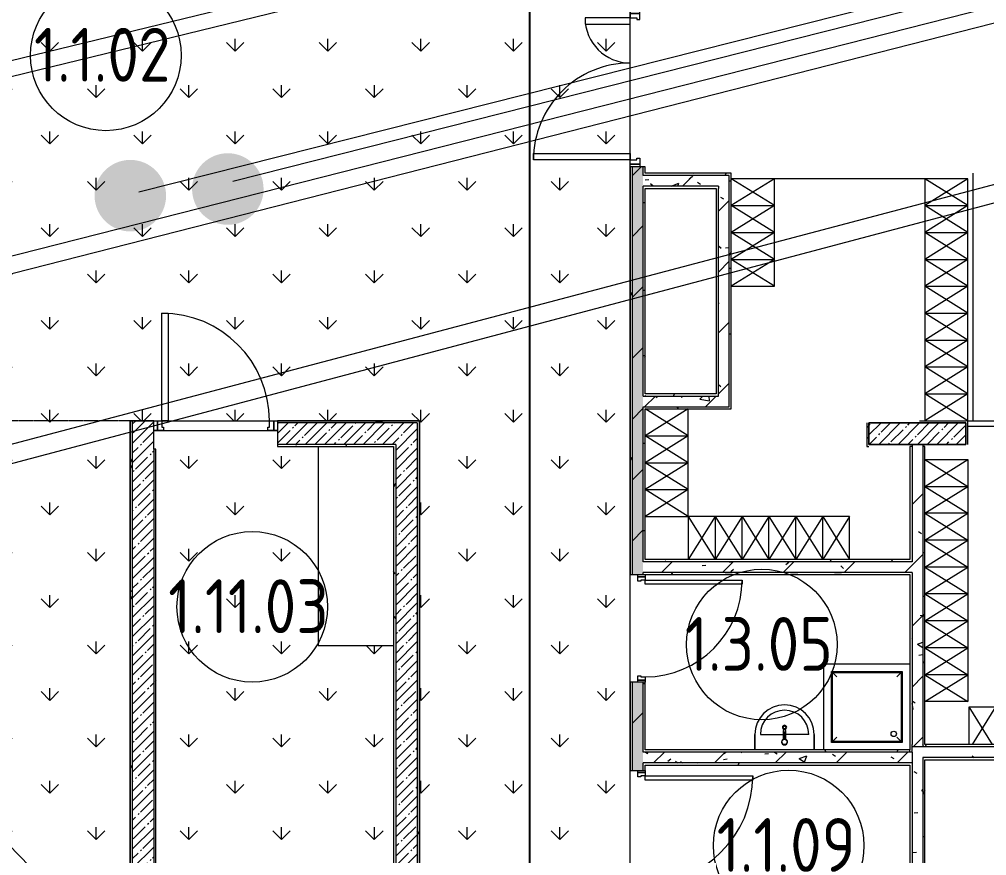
# Model space of a CAD drawing. Header units: millimetres. Extents: x -500089 to 1469082, y -290736 to 166440.
# Drawn here: x 1153654 to 1162648, y -70292 to -62520 of the extents above; entities that cross this region are included whole.
import ezdxf

# ---------------------------------------------------------------- set-up
doc = ezdxf.new("R2010")
doc.units = ezdxf.units.MM
doc.linetypes.add('ASVP_Штриховая_ш3 п1_5', pattern=[4.5, 3, -1.5])
for name, color, linetype, lineweight in [('Двери', 7, 'Continuous', 0), ('Линии', 7, 'Continuous', 0), ('Линии разделители', 7, 'ASVP_Штриховая_ш3 п1_5', 0), ('Марки помещений', 7, 'Continuous', 0), ('Несущие колонны', 7, 'Continuous', 0), ('Сантехника', 7, 'Continuous', 0), ('Стены несущие', 7, 'Continuous', 0), ('Стены отделка', 7, 'Continuous', 0), ('Стены штриховка', 7, 'Continuous', 0), ('экспертиза ДУ', 1, 'Continuous', 0), ('экспертиза ДУ пояснения', 6, 'Continuous', 0), ('экспертиза условные обозначения', 1, 'Continuous', 0)]:
    doc.layers.add(name, color=color, linetype=linetype, lineweight=lineweight)
doc.styles.add('GOST Common_1', font='', dxfattribs={"width": 0.9, "height": 700})
doc.styles.get('GOST Common_1').set_extended_font_data('GOST Common')
pattern_1 = [(0, (1111853.59, -73570.49), (812.8, 203.2), [67.056, -542.544, 67.056, -542.544, -3251.2]), (0, (1111853.59, -73570.49), (812.8, 203.2), [-1219.2, 67.056, -1152.144, 67.056, -542.544, -1422.4]), (0, (1111853.59, -73570.49), (812.8, 203.2), [-3048, 67.056, -339.344, 67.056, -948.944]), (120, (1112158.39, -73468.89), (-582.37636, 602.30545), [67.056, -542.544, 67.056, -542.544, -3251.2]), (120, (1112158.39, -73468.89), (-582.37636, 602.30545), [-1219.2, 67.056, -1152.144, 67.056, -542.544, -1422.4]), (120, (1112158.39, -73468.89), (-582.37636, 602.30545), [-3048, 67.056, -339.344, 67.056, -948.944]), (240, (1112259.99, -73062.49), (-230.42364, -805.50545), [67.056, -542.544, 67.056, -542.544, -3251.2]), (240, (1112259.99, -73062.49), (-230.42364, -805.50545), [-1219.2, 67.056, -1152.144, 67.056, -542.544, -1422.4]), (240, (1112259.99, -73062.49), (-230.42364, -805.50545), [-3048, 67.056, -339.344, 67.056, -948.944])]
pattern_2 = [(45, (1111853.6, -73570.5), (-282.8427, 282.8427), [])]
pattern_3 = [(50, (1111853.6, -73570.5), (728.7365, -63.756), [76.2, -838.2]), (355, (1111853.6, -73570.5), (-140.972, 764.228), [60.96, -670.56]), (100.451, (1111914.3, -73575.8), (587.77, 700.467), [64.76, -712.36]), (46.184, (1111853.6, -73367.3), (1084.316, -168.171), [114.3, -1257.3]), (96.636, (1111943.9, -73381.3), (949.61, 989.71), [97.14, -1068.54]), (351.184, (1111853.6, -73367.3), (949.62, 989.701), [91.44, -1005.84]), (21, (1111955.2, -73418.1), (606.458, -409.0606), [76.2, -838.2]), (326, (1111955.2, -73418.1), (247.208, 736.753), [60.96, -670.56]), (71.451, (1112005.7, -73452.2), (853.668, 327.6855), [64.76, -712.36]), (37.5, (1111853.59, -73570.5), (12.3547, 338.2201), [33.528, -628.904, 33.528, -647.192, -673.1]), (37.5, (1111853.59, -73570.5), (12.3547, 338.2201), [-1343.152, 33.528, -639.572]), (7.5, (1111853.6, -73570.5), (267.2789, 400.7221), [33.528, -354.584, 33.528, -613.664, -256.54]), (7.5, (1111853.6, -73570.5), (267.2789, 400.7221), [-1035.304, 33.528, -223.012]), (327.5, (1111627.02, -73570.5), (542.3633, -22.9153), [33.528, -220.472, 33.528, -758.952, -1051.56]), (327.5, (1111627.02, -73570.5), (542.3633, -22.9153), [-1046.48, 33.528, -1018.032]), (317.5, (1111525.4, -73570.5), (592.517, 101.707), [33.528, -296.672, 33.528, -492.76, -746.76]), (317.5, (1111525.4, -73570.5), (592.517, 101.707), [-856.488, 33.528, -713.232])]
pattern_4 = [(45, (1111853.59, -73570.49), (-89.80256, 89.80256), []), (45, (1111943.39, -73570.49), (-89.80256, 89.80256), [158.75, -31.75, 13.411, -18.339])]
pattern_5 = [(90, (1077209.23, -303341.8), (-431.0523, 431.0523), [114.3, -747.8046]), (45, (1077209.2, -303341.8), (-431.0523, 431.0523), [114.3, -495.3]), (135, (1077209.2, -303341.8), (-431.0523, -431.0523), [114.3, -495.3])]

# ---------------------------------------------------------------- blocks, each defined once
blk = doc.blocks.new('ASVP_ДверьСтальная_2 полотна - Внутренняя 1320х2000h_полотна_ Г Пр _1200 в чистоте_-4240589-З Этаж 01')
at = {"layer": 'Двери', "lineweight": 18}
for p, q in [((-660, 970), (-600, 970)), ((-660, 70), (-660, 970)), ((-600, 970), (-600, 70)), ((660, 490), (600, 490)), ((600, 490), (600, 70)), ((660, 70), (660, 490)), ((-725, 70), (-700, 70)), ((-725, -20), (-725, 70)), ((-700, 70), (-660, 70)), ((-700, -20), (-700, 70)), ((-700, 70), (-700, -20)), ((-600, 70), (-660, 70)), ((-660, 70), (-660, 10)), ((-660, 10), (-644, 10)), ((-644, 10), (-644, -20)), ((600, 70), (660, 70)), ((660, 10), (644, 10)), ((644, 10), (644, -20)), ((700, 70), (660, 70)), ((660, 70), (660, 10)), ((700, -20), (700, 70)), ((725, 70), (700, 70)), ((700, 70), (700, -20)), ((725, -20), (725, 70)), ((-700, -20), (-725, -20)), ((-644, -20), (-700, -20)), ((644, -20), (700, -20)), ((700, -20), (725, -20))]:
    blk.add_line(p, q, dxfattribs=at)
at = {"layer": 'Двери'}
for centre, radius, start, end in [((-660, 70), 900, 360, 90), ((660, 70), 420, 90, 180)]:
    blk.add_arc(centre, radius, start, end, dxfattribs=at)
blk = doc.blocks.new('ASVP_ДверьДеревянная_1 полотно - Санузел 1000х2000h_полотно_ Г Пр _950 в чистоте_-4213420-З Этаж 01')
at = {"layer": 'Двери', "lineweight": 18}
for p, q in [((-500, 1070), (-460, 1070)), ((-500, 70), (-500, 1070)), ((-460, 1070), (-460, 70)), ((-550, 70), (-530, 70)), ((-550, 0), (-550, 70)), ((-530, 0), (-550, 0)), ((-530, 70), (-500, 70)), ((-530, 0), (-530, 70)), ((-530, 70), (-530, 0)), ((-490, 0), (-530, 0)), ((-460, 70), (-500, 70)), ((-500, 70), (-500, 30)), ((-500, 30), (-490, 30)), ((-490, 30), (-490, 0)), ((490, 30), (500, 30)), ((490, 0), (490, 30)), ((530, 0), (490, 0)), ((500, 70), (530, 70)), ((500, 30), (500, 70)), ((530, 70), (530, 0)), ((530, 70), (550, 70)), ((530, 0), (530, 70)), ((550, 0), (530, 0)), ((550, 70), (550, 0))]:
    blk.add_line(p, q, dxfattribs=at)
at = {"layer": 'Двери'}
blk.add_arc((-500, 70), 1000, 0, 90, dxfattribs=at)
blk = doc.blocks.new('ADSK_КолоннаЖБ_Прямоугольная - 200x900 мм-V271-З Этаж 01')
at = {"layer": 'Несущие колонны'}
h = blk.add_hatch(dxfattribs=at)
h.set_pattern_fill('FP_59', color=256, style=0, pattern_type=2)
h.set_pattern_definition([(45, (-50150, -7200), (-89.80256, 89.80256), []), (45, (-50060.2, -7200), (-89.80256, 89.80256), [158.75, -31.75, 13.411, -18.339])])
h.paths.add_polyline_path([(450, -100), (450, 100), (-450, 100), (-450, -100), (50, -100)], flags=0)
at = {"layer": 'Несущие колонны', "lineweight": 18}
for p, q in [((-450, -100), (-450, 100)), ((-450, 100), (450, 100)), ((450, 100), (-450, 100)), ((-450, 100), (-450, -100)), ((450, 100), (450, -100)), ((450, -100), (450, 100)), ((450, -100), (-450, -100)), ((-450, -100), (450, -100))]:
    blk.add_line(p, q, dxfattribs=at)
blk = doc.blocks.new('ASVP_ДверьСтальная_1 полотно - Внутренняя 1000х2000h_полотно_ Г Пр _925 в чистоте_-4236629-З Этаж 01')
at = {"layer": 'Двери', "lineweight": 18}
for p, q in [((-500, 1120), (-440, 1120)), ((-500, 120), (-500, 1120)), ((-440, 1120), (-440, 120)), ((-575, 120), (-540, 120)), ((-575, 30), (-575, 120)), ((-540, 120), (-500, 120)), ((-540, 30), (-540, 120)), ((-540, 120), (-540, 30)), ((-440, 120), (-500, 120)), ((-500, 120), (-500, 60)), ((500, 120), (540, 120)), ((500, 60), (500, 120)), ((540, 120), (540, 30)), ((540, 120), (575, 120)), ((540, 30), (540, 120)), ((575, 120), (575, 30)), ((-540, 30), (-575, 30)), ((-484, 30), (-540, 30)), ((-500, 60), (-484, 60)), ((-484, 60), (-484, 30)), ((484, 60), (500, 60)), ((484, 30), (484, 60)), ((540, 30), (484, 30)), ((575, 30), (540, 30))]:
    blk.add_line(p, q, dxfattribs=at)
at = {"layer": 'Двери'}
blk.add_arc((-500, 120), 1000, 0, 90, dxfattribs=at)
blk = doc.blocks.new('ASVP_ДверьДеревянная_1 полотно - Санузел 900х2000h_полотно_ Г Пр _850 в чистоте_-4213417-З Этаж 01')
at = {"layer": 'Двери', "lineweight": 18}
for p, q in [((-450, 970), (-410, 970)), ((-450, 70), (-450, 970)), ((-410, 970), (-410, 70)), ((-500, 70), (-480, 70)), ((-500, 0), (-500, 70)), ((-480, 0), (-500, 0)), ((-480, 70), (-450, 70)), ((-480, 0), (-480, 70)), ((-480, 70), (-480, 0)), ((-440, 0), (-480, 0)), ((-410, 70), (-450, 70)), ((-450, 70), (-450, 30)), ((-450, 30), (-440, 30)), ((-440, 30), (-440, 0)), ((440, 30), (450, 30)), ((440, 0), (440, 30)), ((480, 0), (440, 0)), ((450, 70), (480, 70)), ((450, 30), (450, 70)), ((480, 70), (480, 0)), ((480, 70), (500, 70)), ((480, 0), (480, 70)), ((500, 0), (480, 0)), ((500, 70), (500, 0))]:
    blk.add_line(p, q, dxfattribs=at)
at = {"layer": 'Двери'}
blk.add_arc((-450, 70), 900, 0, 90, dxfattribs=at)
blk = doc.blocks.new('ASVP_2D_Душевой поддон_Трап - Душевой поддон 800х800-2509739-З Этаж 01')
at = {"layer": 'Сантехника'}
for p, q in [((0, 800), (800, 800)), ((70, 730), (730, 730)), ((70, 70), (70, 730)), ((120, 680), (80, 720)), ((80, 720), (720, 720)), ((80, 80), (80, 720)), ((720, 720), (680, 680)), ((720, 720), (720, 80)), ((730, 730), (730, 70)), ((800, 800), (800, 0)), ((120, 120), (80, 80)), ((680, 120), (720, 80)), ((730, 70), (70, 70)), ((720, 80), (80, 80))]:
    blk.add_line(p, q, dxfattribs=at)
blk.add_circle((150, 150), 25, dxfattribs=at)
blk = doc.blocks.new('ASVP_2D_Раковина - Раковина 550х420-3413900-З Этаж 01')
at = {"layer": 'Сантехника'}
for p, q in [((-384.1, 215), (-384.1, 70)), ((-384.1, 70), (-384.1, 215)), ((-334.1, 215), (-119.1, 215)), ((-119.1, 170.6), (-119.1, 251.9)), ((-115.1, 236), (-115.1, 169.6)), ((-103.1, 236), (-115.1, 236)), ((-103.1, 169.6), (-103.1, 236)), ((-99.1, 251.9), (-99.1, 170.6)), ((115.9, 215), (-99.1, 215)), ((165.9, 70), (165.9, 215)), ((165.9, 215), (165.9, 70))]:
    blk.add_line(p, q, dxfattribs=at)
for centre, radius in [((-109.1, 280), 13.3), ((-109.1, 145), 24.5)]:
    blk.add_circle(centre, radius, dxfattribs=at)
for centre, radius, start, end in [((-109.1, 215), 275, 360, 180), ((-109.1, 215), 275, 360, 180), ((-109.1, 215), 225, 0, 180), ((-109.1, 280), 20, 284.14377, 255.85623), ((-109.1, 251.9), 10, 0, 180), ((-109.1, 145), 27.5, 102.60426, 77.39774), ((-109.1, 145), 25.3, 76.29328, 103.7089)]:
    blk.add_arc(centre, radius, start, end, dxfattribs=at)
blk = doc.blocks.new('ASVP_Марка_Помещение_ОдноЗначение - Номер-684784-З Этаж 01')
at = {"layer": 'Марки помещений'}
blk.add_circle((0, 0), 3.5, dxfattribs=at)

msp = doc.modelspace()

# ---------------------------------------------------------------- hatches: boundary and pattern name
at = {"layer": 'Стены штриховка'}
h = msp.add_hatch(dxfattribs=at)
h.set_pattern_fill('FP_201', color=256, style=0, pattern_type=2)
h.set_pattern_definition(pattern_2)
h.paths.add_polyline_path([(1159453.585, -71670.488), (1159453.585, -70600.488), (1159353.585, -70600.488), (1159353.585, -71670.488)], flags=0)
h.paths.add_polyline_path([(1159403.585, -69500.488), (1159453.585, -69500.488), (1159453.585, -68680.488), (1159353.585, -68680.488), (1159353.585, -69500.488)], flags=0)
h.paths.add_polyline_path([(1159453.585, -67680.488), (1159453.585, -63890.488), (1159353.585, -63890.488), (1159353.585, -67680.488), (1159403.585, -67680.488)], flags=0)
h.paths.add_polyline_path([(1159353.585, -62440.488), (1159453.585, -62440.488), (1159453.585, -52520.488), (1159353.585, -52520.488), (1159353.585, -61324.19)], flags=0)
h = msp.add_hatch(dxfattribs=at)
h.set_pattern_fill('FP_31', color=256, style=0, pattern_type=2)
h.set_pattern_definition(pattern_3)
h.paths.add_polyline_path([(1159453.585, -71670.488), (1159453.585, -70600.488), (1159353.585, -70600.488), (1159353.585, -71670.488)], flags=0)
h.paths.add_polyline_path([(1159403.585, -69500.488), (1159453.585, -69500.488), (1159453.585, -68680.488), (1159353.585, -68680.488), (1159353.585, -69500.488)], flags=0)
h.paths.add_polyline_path([(1159453.585, -67680.488), (1159453.585, -63890.488), (1159353.585, -63890.488), (1159353.585, -67680.488), (1159403.585, -67680.488)], flags=0)
h.paths.add_polyline_path([(1159353.585, -62440.488), (1159453.585, -62440.488), (1159453.585, -52520.488), (1159353.585, -52520.488), (1159353.585, -61324.19)], flags=0)
h = msp.add_hatch(dxfattribs=at)
h.set_pattern_fill('FP_174', color=256, style=0, pattern_type=2)
h.set_pattern_definition(pattern_1)
h.paths.add_polyline_path([(1159473.585, -71650.488), (1159473.585, -70600.488), (1159453.585, -70600.488), (1159453.585, -71650.488)], flags=0)
h.paths.add_polyline_path([(1159473.585, -69500.488), (1159473.585, -69430.488), (1159453.585, -69430.488), (1159453.585, -69500.488)], flags=0)
h.paths.add_polyline_path([(1159453.585, -69330.488), (1159473.585, -69330.488), (1159473.585, -68680.488), (1159453.585, -68680.488), (1159453.585, -69310.488)], flags=0)
h.paths.add_polyline_path([(1159473.585, -67680.488), (1159473.585, -67660.488), (1159453.585, -67660.488), (1159453.585, -67680.488)], flags=0)
h.paths.add_polyline_path([(1159473.585, -67560.488), (1159473.585, -66120.488), (1159453.585, -66120.488), (1159453.585, -67560.488)], flags=0)
h.paths.add_polyline_path([(1159453.585, -66020.488), (1159473.585, -66020.488), (1159473.585, -64070.488), (1159453.585, -64070.488), (1159453.585, -64201.68)], flags=0)
h.paths.add_polyline_path([(1159453.585, -63970.488), (1159473.585, -63970.488), (1159473.585, -63890.488), (1159453.585, -63890.488), (1159453.585, -63950.488)], flags=0)
h.paths.add_polyline_path([(1159453.585, -62440.488), (1159473.585, -62440.488), (1159473.585, -52720.488), (1159453.585, -52720.488), (1159453.585, -61324.19)], flags=0)
h = msp.add_hatch(dxfattribs=at)
h.set_pattern_fill('FP_174', color=256, style=0, pattern_type=2)
h.set_pattern_definition(pattern_1)
h.paths.add_polyline_path([(1159353.585, -71650.488), (1159353.585, -70600.488), (1159333.585, -70600.488), (1159333.585, -71650.488)], flags=0)
h.paths.add_polyline_path([(1159353.585, -69500.488), (1159353.585, -68680.488), (1159333.585, -68680.488), (1159333.585, -69500.488)], flags=0)
h.paths.add_polyline_path([(1159333.585, -67680.488), (1159353.585, -67680.488), (1159353.585, -63890.488), (1159333.585, -63890.488), (1159333.585, -67079.17)], flags=0)
h.paths.add_polyline_path([(1159353.585, -62440.488), (1159353.585, -55700.488), (1159333.585, -55700.488), (1159333.585, -62440.488)], flags=0)
h = msp.add_hatch(dxfattribs=at)
h.set_pattern_fill('FP_201', color=256, style=0, pattern_type=2)
h.set_pattern_definition(pattern_2)
h.paths.add_polyline_path([(1159473.585, -64070.488), (1160253.585, -64070.488), (1160253.585, -63970.488), (1159453.585, -63970.488), (1159453.585, -64070.488)], flags=0)
h = msp.add_hatch(dxfattribs=at)
h.set_pattern_fill('FP_31', color=256, style=0, pattern_type=2)
h.set_pattern_definition(pattern_3)
h.paths.add_polyline_path([(1159473.585, -64070.488), (1160253.585, -64070.488), (1160253.585, -63970.488), (1159453.585, -63970.488), (1159453.585, -64070.488)], flags=0)
h = msp.add_hatch(dxfattribs=at)
h.set_pattern_fill('FP_174', color=256, style=0, pattern_type=2)
h.set_pattern_definition(pattern_1)
h.paths.add_polyline_path([(1160273.585, -63970.488), (1160273.585, -63950.488), (1159473.585, -63950.488), (1159473.585, -63970.488), (1160253.585, -63970.488)], flags=0)
h = msp.add_hatch(dxfattribs=at)
h.set_pattern_fill('FP_174', color=256, style=0, pattern_type=2)
h.set_pattern_definition(pattern_1)
h.paths.add_polyline_path([(1160273.585, -66140.488), (1160273.585, -63970.488), (1160253.585, -63970.488), (1160253.585, -66140.488)], flags=0)
h = msp.add_hatch(dxfattribs=at)
h.set_pattern_fill('FP_174', color=256, style=0, pattern_type=2)
h.set_pattern_definition(pattern_1)
h.paths.add_polyline_path([(1160153.585, -66020.488), (1160153.585, -64090.488), (1160133.585, -64090.488), (1160133.585, -66020.488)], flags=0)
h = msp.add_hatch(dxfattribs=at)
h.set_pattern_fill('FP_201', color=256, style=0, pattern_type=2)
h.set_pattern_definition(pattern_2)
h.paths.add_polyline_path([(1160253.585, -66120.488), (1160253.585, -64070.488), (1160153.585, -64070.488), (1160153.585, -66120.488)], flags=0)
h = msp.add_hatch(dxfattribs=at)
h.set_pattern_fill('FP_31', color=256, style=0, pattern_type=2)
h.set_pattern_definition(pattern_3)
h.paths.add_polyline_path([(1160253.585, -66120.488), (1160253.585, -64070.488), (1160153.585, -64070.488), (1160153.585, -66120.488)], flags=0)
h = msp.add_hatch(dxfattribs=at)
h.set_pattern_fill('FP_174', color=256, style=0, pattern_type=2)
h.set_pattern_definition(pattern_1)
h.paths.add_polyline_path([(1160133.585, -66020.488), (1160133.585, -66000.488), (1159473.585, -66000.488), (1159473.585, -66020.488), (1160133.376, -66020.488)], flags=0)
h = msp.add_hatch(dxfattribs=at)
h.set_pattern_fill('FP_201', color=256, style=0, pattern_type=2)
h.set_pattern_definition(pattern_2)
h.paths.add_polyline_path([(1160133.585, -66120.488), (1160153.585, -66120.488), (1160153.585, -66020.488), (1159453.585, -66020.488), (1159453.585, -66120.488), (1159473.585, -66120.488)], flags=0)
h = msp.add_hatch(dxfattribs=at)
h.set_pattern_fill('FP_31', color=256, style=0, pattern_type=2)
h.set_pattern_definition(pattern_3)
h.paths.add_polyline_path([(1160133.585, -66120.488), (1160153.585, -66120.488), (1160153.585, -66020.488), (1159453.585, -66020.488), (1159453.585, -66120.488), (1159473.585, -66120.488)], flags=0)
h = msp.add_hatch(dxfattribs=at)
h.set_pattern_fill('FP_174', color=256, style=0, pattern_type=2)
h.set_pattern_definition(pattern_1)
h.paths.add_polyline_path([(1159473.585, -66140.488), (1160253.585, -66140.488), (1160253.585, -66120.488), (1159473.585, -66120.488)], flags=0)
h = msp.add_hatch(dxfattribs=at)
h.set_pattern_fill('FP_174', color=256, style=0, pattern_type=2)
h.set_pattern_definition(pattern_1)
h.paths.add_polyline_path([(1154703.585, -73970.488), (1154703.585, -66250.488), (1154683.585, -66250.488), (1154683.585, -73970.488)], flags=0)
h = msp.add_hatch(dxfattribs=at)
h.set_pattern_fill('FP_35', color=256, style=0, pattern_type=2)
h.set_pattern_definition(pattern_4)
h.paths.add_polyline_path([(1154703.585, -73970.488), (1154903.585, -73970.488), (1154902.363, -66250.488), (1154703.585, -66250.488), (1154703.585, -73770.488)], flags=0)
h = msp.add_hatch(dxfattribs=at)
h.set_pattern_fill('FP_174', color=256, style=0, pattern_type=2)
h.set_pattern_definition(pattern_1)
h.paths.add_polyline_path([(1157153.585, -66270.488), (1157353.585, -66270.488), (1157353.502, -66250.488), (1156053.585, -66250.488), (1156053.585, -66270.488), (1157133.585, -66270.488)], flags=0)
h = msp.add_hatch(dxfattribs=at)
h.set_pattern_fill('FP_35', color=256, style=0, pattern_type=2)
h.set_pattern_definition(pattern_4)
h.paths.add_polyline_path([(1157153.585, -66470.488), (1157153.585, -66270.488), (1156053.585, -66270.488), (1156053.585, -66470.488), (1157133.585, -66470.488)], flags=0)
h = msp.add_hatch(dxfattribs=at)
h.set_pattern_fill('FP_35', color=256, style=0, pattern_type=2)
h.set_pattern_definition(pattern_4)
h.paths.add_polyline_path([(1157154.499, -71070.488), (1157353.585, -71070.488), (1157353.585, -66270.488), (1157153.585, -66270.488), (1157153.585, -71070.488)], flags=0)
h = msp.add_hatch(dxfattribs=at)
h.set_pattern_fill('FP_174', color=256, style=0, pattern_type=2)
h.set_pattern_definition(pattern_1)
h.paths.add_polyline_path([(1157373.585, -71090.488), (1157373.585, -66250.488), (1157353.585, -66250.488), (1157353.585, -71070.488)], flags=0)
h = msp.add_hatch(dxfattribs=at)
h.set_pattern_fill('FP_202', color=256, style=0, pattern_type=2)
h.set_pattern_definition([(45, (1111853.6, -73570.5), (-212.132, 212.132), []), (135, (1111853.6, -73570.5), (-212.132, -212.132), [])])
h.paths.add_polyline_path([(1161533.585, -66490.488), (1161553.585, -66490.488), (1161553.585, -66270.488), (1161533.585, -66270.488)], flags=0)
h = msp.add_hatch(dxfattribs=at)
h.set_pattern_fill('FP_174', color=256, style=0, pattern_type=2)
h.set_pattern_definition(pattern_1)
h.paths.add_polyline_path([(1154903.585, -73750.488), (1154923.585, -73750.488), (1154923.585, -71070.488), (1154903.585, -71070.488), (1154903.585, -72834.149)], flags=0)
h.paths.add_polyline_path([(1154903.585, -70870.488), (1154923.585, -70870.488), (1154923.585, -66515.488), (1154903.585, -66515.488), (1154903.585, -70372.375)], flags=0)
h = msp.add_hatch(dxfattribs=at)
h.set_pattern_fill('FP_174', color=256, style=0, pattern_type=2)
h.set_pattern_definition(pattern_1)
h.paths.add_polyline_path([(1156053.585, -66490.488), (1157133.585, -66490.488), (1157133.585, -66470.488), (1156053.585, -66470.488)], flags=0)
h = msp.add_hatch(dxfattribs=at)
h.set_pattern_fill('FP_174', color=256, style=0, pattern_type=2)
h.set_pattern_definition(pattern_1)
h.paths.add_polyline_path([(1157153.585, -70870.488), (1157153.585, -66470.488), (1157133.585, -66470.488), (1157133.585, -70870.488)], flags=0)
h = msp.add_hatch(dxfattribs=at)
h.set_pattern_fill('FP_174', color=256, style=0, pattern_type=2)
h.set_pattern_definition(pattern_1)
h.paths.add_polyline_path([(1161953.585, -69260.488), (1161953.585, -67660.488), (1161933.585, -67660.488), (1161933.585, -69260.488)], flags=0)
h.paths.add_polyline_path([(1161933.585, -67560.488), (1161953.585, -67560.488), (1161953.585, -66490.488), (1161933.585, -66490.488), (1161933.585, -67540.488)], flags=0)
h = msp.add_hatch(dxfattribs=at)
h.set_pattern_fill('FP_201', color=256, style=0, pattern_type=2)
h.set_pattern_definition(pattern_2)
h.paths.add_polyline_path([(1161966.085, -69280.488), (1162053.585, -69280.488), (1162053.585, -66470.488), (1161953.585, -66470.488), (1161953.585, -69280.488)], flags=0)
h = msp.add_hatch(dxfattribs=at)
h.set_pattern_fill('FP_31', color=256, style=0, pattern_type=2)
h.set_pattern_definition(pattern_3)
h.paths.add_polyline_path([(1161966.085, -69280.488), (1162053.585, -69280.488), (1162053.585, -66470.488), (1161953.585, -66470.488), (1161953.585, -69280.488)], flags=0)
h = msp.add_hatch(dxfattribs=at)
h.set_pattern_fill('FP_174', color=256, style=0, pattern_type=2)
h.set_pattern_definition(pattern_1)
h.paths.add_polyline_path([(1162073.585, -69260.488), (1162073.585, -66490.488), (1162053.585, -66490.488), (1162053.585, -69260.488)], flags=0)
h = msp.add_hatch(dxfattribs=at)
h.set_pattern_fill('FP_174', color=256, style=0, pattern_type=2)
h.set_pattern_definition(pattern_1)
h.paths.add_polyline_path([(1161244.133, -67560.488), (1161933.585, -67560.488), (1161933.585, -67540.488), (1159473.585, -67540.488), (1159473.585, -67560.488)], flags=0)
h = msp.add_hatch(dxfattribs=at)
h.set_pattern_fill('FP_201', color=256, style=0, pattern_type=2)
h.set_pattern_definition(pattern_2)
h.paths.add_polyline_path([(1161933.585, -67660.488), (1161953.585, -67660.488), (1161953.585, -67560.488), (1159453.585, -67560.488), (1159453.585, -67660.488), (1161244.133, -67660.488)], flags=0)
h = msp.add_hatch(dxfattribs=at)
h.set_pattern_fill('FP_31', color=256, style=0, pattern_type=2)
h.set_pattern_definition(pattern_3)
h.paths.add_polyline_path([(1161933.585, -67660.488), (1161953.585, -67660.488), (1161953.585, -67560.488), (1159453.585, -67560.488), (1159453.585, -67660.488), (1161244.133, -67660.488)], flags=0)
h = msp.add_hatch(dxfattribs=at)
h.set_pattern_fill('FP_174', color=256, style=0, pattern_type=2)
h.set_pattern_definition(pattern_1)
h.paths.add_polyline_path([(1159473.585, -67680.488), (1161933.585, -67680.488), (1161933.585, -67660.488), (1159473.585, -67660.488)], flags=0)
h = msp.add_hatch(dxfattribs=at)
h.set_pattern_fill('FP_201', color=256, style=0, pattern_type=2)
h.set_pattern_definition(pattern_2)
h.paths.add_polyline_path([(1160011.363, -69430.488), (1161953.585, -69430.488), (1161953.585, -69330.488), (1159453.585, -69330.488), (1159453.585, -69430.488), (1159473.585, -69430.488)], flags=0)
h = msp.add_hatch(dxfattribs=at)
h.set_pattern_fill('FP_31', color=256, style=0, pattern_type=2)
h.set_pattern_definition(pattern_3)
h.paths.add_polyline_path([(1160011.363, -69430.488), (1161953.585, -69430.488), (1161953.585, -69330.488), (1159453.585, -69330.488), (1159453.585, -69430.488), (1159473.585, -69430.488)], flags=0)
h = msp.add_hatch(dxfattribs=at)
h.set_pattern_fill('FP_174', color=256, style=0, pattern_type=2)
h.set_pattern_definition(pattern_1)
h.paths.add_polyline_path([(1161933.585, -69330.488), (1161933.585, -69310.488), (1159473.585, -69310.488), (1159473.585, -69330.488), (1161439.3, -69330.488)], flags=0)
h = msp.add_hatch(dxfattribs=at)
h.set_pattern_fill('FP_174', color=256, style=0, pattern_type=2)
h.set_pattern_definition(pattern_1)
h.paths.add_polyline_path([(1164018.051, -69280.488), (1164383.585, -69280.488), (1164383.585, -69260.488), (1162053.585, -69260.488), (1162053.585, -69280.488), (1163468.062, -69280.488)], flags=0)
h.paths.add_polyline_path([(1161933.585, -69280.488), (1161953.585, -69280.488), (1161953.585, -69260.488), (1161933.585, -69260.488)], flags=0)
h = msp.add_hatch(dxfattribs=at)
h.set_pattern_fill('FP_174', color=256, style=0, pattern_type=2)
h.set_pattern_definition(pattern_1)
h.paths.add_polyline_path([(1161953.585, -71670.488), (1161953.585, -69430.488), (1161933.585, -69430.488), (1161933.585, -71670.488)], flags=0)
h.paths.add_polyline_path([(1161953.585, -69330.488), (1161953.585, -69280.488), (1161933.585, -69280.488), (1161933.585, -69330.488)], flags=0)
h = msp.add_hatch(dxfattribs=at)
h.set_pattern_fill('FP_31', color=256, style=0, pattern_type=2)
h.set_pattern_definition(pattern_3)
h.paths.add_polyline_path([(1161953.585, -69380.488), (1164403.585, -69380.315), (1164403.585, -69280.488), (1161953.585, -69281.674), (1161953.585, -69330.488)], flags=0)
h = msp.add_hatch(dxfattribs=at)
h.set_pattern_fill('FP_174', color=256, style=0, pattern_type=2)
h.set_pattern_definition(pattern_1)
h.paths.add_polyline_path([(1161933.585, -69450.488), (1161933.585, -69430.488), (1159473.585, -69430.488), (1159473.585, -69450.488), (1161244.133, -69450.488)], flags=0)
h = msp.add_hatch(dxfattribs=at)
h.set_pattern_fill('FP_31', color=256, style=0, pattern_type=2)
h.set_pattern_definition(pattern_3)
h.paths.add_polyline_path([(1161954.486, -71770.488), (1162053.585, -71770.488), (1162053.585, -69380.488), (1161953.585, -69380.488), (1161953.585, -71770.488)], flags=0)
h = msp.add_hatch(dxfattribs=at)
h.set_pattern_fill('FP_174', color=256, style=0, pattern_type=2)
h.set_pattern_definition(pattern_1)
h.paths.add_polyline_path([(1162073.585, -69400.488), (1164383.585, -69400.488), (1164383.585, -69380.488), (1162053.585, -69380.488), (1162053.585, -69400.488)], flags=0)
h = msp.add_hatch(dxfattribs=at)
h.set_pattern_fill('FP_174', color=256, style=0, pattern_type=2)
h.set_pattern_definition(pattern_1)
h.paths.add_polyline_path([(1162073.585, -71790.488), (1162073.585, -71770.488), (1162053.585, -71770.488), (1162053.585, -71790.488)], flags=0)
h.paths.add_polyline_path([(1162053.585, -71670.488), (1162073.585, -71670.488), (1162073.585, -69400.488), (1162053.585, -69400.488), (1162053.585, -71650.488)], flags=0)
at = {"layer": 'экспертиза ДУ', "lineweight": 0}
h = msp.add_hatch(color=30, dxfattribs=at)
edge = h.paths.add_edge_path()
edge.add_arc((1155591.959, -64096.536), 332.544, 0, 360)
h = msp.add_hatch(color=5, dxfattribs=at)
edge = h.paths.add_edge_path()
edge.add_arc((1154685.538, -64158.494), 332.544, 0, 360)
at = {"layer": 'экспертиза условные обозначения'}
h = msp.add_hatch(dxfattribs=at)
h.set_pattern_fill('GRASS', color=6, scale=24)
h.set_pattern_definition(pattern_5)
h.paths.add_polyline_path([(1157373.585, -71650.488), (1159333.585, -71650.488), (1159333.585, -55760.488), (1157103.585, -55760.488), (1157103.585, -60240.488), (1153463.585, -60240.488), (1153463.585, -61460.488), (1149123.585, -61460.488), (1149123.585, -73770.488), (1154683.585, -73770.488), (1154683.585, -66250.488), (1157373.585, -66250.488)])
h = msp.add_hatch(dxfattribs=at)
h.set_pattern_fill('GRASS', color=6, scale=24)
h.set_pattern_definition(pattern_5)
h.paths.add_polyline_path([(1154903.585, -66340.488), (1156053.585, -66340.488), (1156053.585, -66490.488), (1156433.585, -66490.488), (1156433.585, -68340.488), (1157133.585, -68340.488), (1157133.585, -70850.488), (1154923.585, -70850.488), (1154923.585, -66515.488), (1154903.585, -66515.488)])

# ---------------------------------------------------------------- linework, layer by layer
at = {"color": 4}
msp.add_lwpolyline([(1158400.389, -61433.488), (1164796.389, -61433.488), (1164796.389, -72548.488), (1158400.389, -72548.488)], close=True, dxfattribs=at)
at = {"layer": 'Линии'}
for p, q in [((1160673.585, -64000.488), (1160273.585, -64000.488)), ((1160673.585, -64000.488), (1160273.585, -64250.488)), ((1160673.585, -64250.488), (1160273.585, -64000.488)), ((1162473.585, -64000.488), (1160273.585, -64000.488)), ((1160673.585, -64250.488), (1160673.585, -64000.488)), ((1162473.585, -64000.488), (1162073.585, -64000.488)), ((1162073.585, -64000.488), (1162073.585, -64250.488)), ((1162473.585, -64000.488), (1162073.585, -64250.488)), ((1162473.585, -64250.488), (1162073.585, -64000.488)), ((1162473.585, -64250.488), (1162473.585, -64000.488)), ((1162523.585, -66250.488), (1162523.585, -63950.488)), ((1160273.585, -64250.488), (1160673.585, -64250.488)), ((1160673.585, -64250.488), (1160273.585, -64500.488)), ((1160673.585, -64500.488), (1160273.585, -64250.488)), ((1160673.585, -64500.488), (1160673.585, -64250.488)), ((1162073.585, -64250.488), (1162473.585, -64250.488)), ((1162073.585, -64250.488), (1162073.585, -64500.488)), ((1162473.585, -64250.488), (1162073.585, -64500.488)), ((1162473.585, -64500.488), (1162073.585, -64250.488)), ((1162473.585, -64500.488), (1162473.585, -64250.488)), ((1160273.585, -64500.488), (1160673.585, -64500.488)), ((1160673.585, -64500.488), (1160273.585, -64750.488)), ((1160673.585, -64750.488), (1160273.585, -64500.488)), ((1160673.585, -64750.488), (1160673.585, -64500.488)), ((1162073.585, -64500.488), (1162473.585, -64500.488)), ((1162073.585, -64500.488), (1162073.585, -64750.488)), ((1162473.585, -64500.488), (1162073.585, -64750.488)), ((1162473.585, -64750.488), (1162073.585, -64500.488)), ((1162473.585, -64750.488), (1162473.585, -64500.488)), ((1160273.585, -64750.488), (1160673.585, -64750.488)), ((1160673.585, -64750.488), (1160273.585, -65000.488)), ((1160673.585, -65000.488), (1160273.585, -64750.488)), ((1160673.585, -65000.488), (1160673.585, -64750.488)), ((1162073.585, -64750.488), (1162473.585, -64750.488)), ((1162073.585, -64750.488), (1162073.585, -65000.488)), ((1162473.585, -64750.488), (1162073.585, -65000.488)), ((1162473.585, -65000.488), (1162073.585, -64750.488)), ((1162473.585, -65000.488), (1162473.585, -64750.488)), ((1160273.585, -65000.488), (1160673.585, -65000.488)), ((1162073.585, -65000.488), (1162473.585, -65000.488)), ((1162073.585, -65000.488), (1162073.585, -65250.488)), ((1162473.585, -65000.488), (1162073.585, -65250.488)), ((1162473.585, -65250.488), (1162073.585, -65000.488)), ((1162473.585, -65250.488), (1162473.585, -65000.488)), ((1162073.585, -65250.488), (1162473.585, -65250.488)), ((1162073.585, -65250.488), (1162073.585, -65500.488)), ((1162473.585, -65250.488), (1162073.585, -65500.488)), ((1162473.585, -65500.488), (1162073.585, -65250.488)), ((1162473.585, -65500.488), (1162473.585, -65250.488)), ((1162073.585, -65500.488), (1162473.585, -65500.488)), ((1162073.585, -65500.488), (1162073.585, -65750.488)), ((1162473.585, -65500.488), (1162073.585, -65750.488)), ((1162473.585, -65750.488), (1162073.585, -65500.488)), ((1162473.585, -65750.488), (1162473.585, -65500.488)), ((1162073.585, -65750.488), (1162473.585, -65750.488)), ((1162073.585, -65750.488), (1162073.585, -66000.488)), ((1162473.585, -65750.488), (1162073.585, -66000.488)), ((1162473.585, -66000.488), (1162073.585, -65750.488)), ((1162473.585, -66000.488), (1162473.585, -65750.488)), ((1162073.585, -66000.488), (1162473.585, -66000.488)), ((1162073.585, -66000.488), (1162073.585, -66250.488)), ((1162473.585, -66000.488), (1162073.585, -66250.488)), ((1162473.585, -66250.488), (1162073.585, -66000.488)), ((1162473.585, -66250.488), (1162473.585, -66000.488)), ((1159873.585, -66140.488), (1159473.585, -66390.488)), ((1159873.585, -66390.488), (1159473.585, -66140.488)), ((1159873.585, -66390.488), (1159873.585, -66140.488)), ((1162023.585, -66250.488), (1162453.585, -66250.488)), ((1162473.585, -66250.488), (1164383.585, -66250.488)), ((1162473.585, -66300.488), (1164333.585, -66300.488)), ((1159473.585, -66390.488), (1159873.585, -66390.488)), ((1159873.585, -66390.488), (1159473.585, -66640.488)), ((1159873.585, -66640.488), (1159473.585, -66390.488)), ((1159873.585, -66640.488), (1159873.585, -66390.488)), ((1159473.585, -66640.488), (1159873.585, -66640.488)), ((1159873.585, -66640.488), (1159473.585, -66890.488)), ((1159873.585, -66890.488), (1159473.585, -66640.488)), ((1159873.585, -66890.488), (1159873.585, -66640.488)), ((1162073.585, -66610.488), (1162473.585, -66610.488)), ((1162073.585, -66610.488), (1162473.585, -66860.488)), ((1162073.585, -66860.488), (1162473.585, -66610.488)), ((1162473.585, -66610.488), (1162473.585, -66860.488)), ((1159473.585, -66890.488), (1159873.585, -66890.488)), ((1159873.585, -66890.488), (1159473.585, -67140.488)), ((1159873.585, -67140.488), (1159473.585, -66890.488)), ((1159873.585, -67140.488), (1159873.585, -66890.488)), ((1162073.585, -66860.488), (1162473.585, -66860.488)), ((1162073.585, -66860.488), (1162473.585, -67110.488)), ((1162073.585, -67110.488), (1162473.585, -66860.488)), ((1162473.585, -66860.488), (1162473.585, -67110.488)), ((1159473.585, -67140.488), (1159873.585, -67140.488)), ((1159873.585, -67140.488), (1159873.585, -67540.488)), ((1160123.585, -67140.488), (1159873.585, -67140.488)), ((1159873.585, -67140.488), (1160123.585, -67540.488)), ((1160123.585, -67140.488), (1159873.585, -67540.488)), ((1160123.585, -67140.488), (1160123.585, -67540.488)), ((1160373.585, -67140.488), (1160123.585, -67140.488)), ((1160123.585, -67140.488), (1160373.585, -67540.488)), ((1160373.585, -67140.488), (1160123.585, -67540.488)), ((1160373.585, -67540.488), (1160373.585, -67140.488)), ((1160623.585, -67140.488), (1160373.585, -67140.488)), ((1160373.585, -67140.488), (1160623.585, -67540.488)), ((1160623.585, -67140.488), (1160373.585, -67540.488)), ((1160623.585, -67540.488), (1160623.585, -67140.488)), ((1160873.585, -67140.488), (1160623.585, -67140.488)), ((1160623.585, -67140.488), (1160873.585, -67540.488)), ((1160873.585, -67140.488), (1160623.585, -67540.488)), ((1160873.585, -67540.488), (1160873.585, -67140.488)), ((1161123.585, -67140.488), (1160873.585, -67140.488)), ((1160873.585, -67140.488), (1161123.585, -67540.488)), ((1161123.585, -67140.488), (1160873.585, -67540.488)), ((1161123.585, -67540.488), (1161123.585, -67140.488)), ((1161373.585, -67140.488), (1161123.585, -67140.488)), ((1161123.585, -67140.488), (1161373.585, -67540.488)), ((1161373.585, -67140.488), (1161123.585, -67540.488)), ((1161373.585, -67540.488), (1161373.585, -67140.488)), ((1162473.585, -67110.488), (1162073.585, -67110.488)), ((1162073.585, -67110.488), (1162473.585, -67360.488)), ((1162073.585, -67360.488), (1162473.585, -67110.488)), ((1162473.585, -67110.488), (1162473.585, -67360.488)), ((1162473.585, -67360.488), (1162073.585, -67360.488)), ((1162073.585, -67360.488), (1162473.585, -67610.488)), ((1162073.585, -67610.488), (1162473.585, -67360.488)), ((1162473.585, -67360.488), (1162473.585, -67610.488)), ((1162473.585, -67610.488), (1162073.585, -67610.488)), ((1162073.585, -67610.488), (1162473.585, -67860.488)), ((1162073.585, -67860.488), (1162473.585, -67610.488)), ((1162473.585, -67610.488), (1162473.585, -67860.488)), ((1162473.585, -67860.488), (1162073.585, -67860.488)), ((1162073.585, -67860.488), (1162473.585, -68110.488)), ((1162073.585, -68110.488), (1162473.585, -67860.488)), ((1162473.585, -67860.488), (1162473.585, -68110.488)), ((1162473.585, -68110.488), (1162073.585, -68110.488)), ((1162073.585, -68110.488), (1162473.585, -68360.488)), ((1162073.585, -68360.488), (1162473.585, -68110.488)), ((1162473.585, -68110.488), (1162473.585, -68360.488)), ((1162473.585, -68360.488), (1162073.585, -68360.488)), ((1162073.585, -68360.488), (1162473.585, -68610.488)), ((1162073.585, -68610.488), (1162473.585, -68360.488)), ((1162473.585, -68360.488), (1162473.585, -68610.488)), ((1162473.585, -68610.488), (1162073.585, -68610.488)), ((1162073.585, -68610.488), (1162473.585, -68860.488)), ((1162073.585, -68860.488), (1162473.585, -68610.488)), ((1162473.585, -68610.488), (1162473.585, -68860.488)), ((1162473.585, -68860.488), (1162073.585, -68860.488)), ((1162483.585, -69260.488), (1162483.585, -68910.488)), ((1162483.585, -68910.488), (1162733.585, -68910.488)), ((1162702.335, -69260.488), (1162483.585, -68910.488)), ((1162514.835, -69260.488), (1162733.585, -68910.488))]:
    msp.add_line(p, q, dxfattribs=at)
at = {"layer": 'Линии разделители', "color": 7}
msp.add_line((1154683.585, -66250.488), (1149123.585, -66250.488), dxfattribs=at)
at = {"layer": 'Стены несущие'}
for p, q in [((1159353.585, -67680.488), (1159353.585, -63890.488)), ((1159453.585, -63890.488), (1159423.585, -63890.488)), ((1159453.585, -63970.488), (1159453.585, -63890.488)), ((1160253.585, -63970.488), (1159453.585, -63970.488)), ((1160253.585, -66120.488), (1160253.585, -63970.488)), ((1159453.585, -66020.488), (1159453.585, -64070.488)), ((1160153.585, -64070.488), (1159453.585, -64070.488)), ((1160153.585, -64070.488), (1160153.585, -64090.488)), ((1160153.585, -66020.488), (1160153.585, -64090.488)), ((1159453.585, -66020.488), (1160153.585, -66020.488)), ((1159453.585, -67560.488), (1159453.585, -66120.488)), ((1159453.585, -66120.488), (1160253.585, -66120.488)), ((1154903.585, -66250.488), (1154703.585, -66250.488)), ((1154703.585, -66250.488), (1154703.585, -73970.488)), ((1157353.585, -66270.488), (1156053.585, -66270.488)), ((1157353.585, -66270.488), (1157353.585, -71070.488)), ((1154903.585, -66515.488), (1154903.585, -66340.488)), ((1156053.585, -66340.488), (1156053.585, -66470.488)), ((1154903.585, -66515.488), (1154903.585, -70870.488)), ((1157153.585, -66470.488), (1156053.585, -66470.488)), ((1157153.585, -66470.488), (1157153.585, -70870.488)), ((1161953.585, -66470.488), (1161953.585, -67560.488)), ((1162053.585, -66470.488), (1162053.585, -69280.488)), ((1161953.585, -67560.488), (1159453.585, -67560.488)), ((1159353.585, -67680.488), (1159403.585, -67680.488)), ((1159453.585, -67680.488), (1159453.585, -67660.488)), ((1161953.585, -67660.488), (1159453.585, -67660.488)), ((1161953.585, -67660.488), (1161953.585, -69260.488)), ((1159403.585, -68680.488), (1159353.585, -68680.488)), ((1159353.585, -69500.488), (1159353.585, -68680.488)), ((1159453.585, -69330.488), (1159453.585, -68680.488)), ((1161953.585, -69330.488), (1159453.585, -69330.488)), ((1161953.585, -69330.488), (1161953.585, -69260.488)), ((1164403.585, -69280.488), (1162053.585, -69280.488)), ((1159453.585, -69500.488), (1159453.585, -69430.488)), ((1161953.585, -69430.488), (1159453.585, -69430.488)), ((1161953.585, -69430.488), (1161953.585, -71670.488)), ((1162053.585, -69380.488), (1162053.585, -71670.488)), ((1164403.585, -69380.488), (1162053.585, -69380.488)), ((1159353.585, -69500.488), (1159403.585, -69500.488))]:
    msp.add_line(p, q, dxfattribs=at)
at = {"layer": 'Стены отделка'}
for p, q in [((1159333.585, -63890.488), (1159333.585, -67680.488)), ((1159473.585, -63890.488), (1159453.585, -63890.488)), ((1159473.585, -63950.488), (1159473.585, -63890.488)), ((1160273.585, -63950.488), (1159473.585, -63950.488)), ((1160273.585, -66140.488), (1160273.585, -63950.488)), ((1159473.585, -66000.488), (1159473.585, -64090.488)), ((1159473.585, -64090.488), (1160133.585, -64090.488)), ((1160133.585, -64090.488), (1160133.585, -66000.488)), ((1160133.585, -66000.488), (1159473.585, -66000.488)), ((1159473.585, -67540.488), (1159473.585, -66140.488)), ((1159473.585, -66140.488), (1160273.585, -66140.488)), ((1154703.585, -66250.488), (1154683.585, -66250.488)), ((1154683.585, -66250.488), (1154683.585, -73970.488)), ((1157373.585, -66250.488), (1156053.585, -66250.488)), ((1157373.585, -71090.488), (1157373.585, -66250.488)), ((1161533.585, -66270.488), (1161533.585, -66490.488)), ((1162473.585, -66250.488), (1162453.585, -66250.488)), ((1162473.585, -66470.488), (1162473.585, -66250.488)), ((1154923.585, -66515.488), (1154903.585, -66515.488)), ((1154923.585, -70850.488), (1154923.585, -66515.488)), ((1156053.585, -66470.488), (1156053.585, -66490.488)), ((1156053.585, -66490.488), (1157133.585, -66490.488)), ((1157133.585, -66490.488), (1157133.585, -70850.488)), ((1161533.585, -66490.488), (1161553.585, -66490.488)), ((1161933.585, -66490.488), (1161933.585, -67540.488)), ((1162073.585, -69260.488), (1162073.585, -66490.488)), ((1161933.585, -67540.488), (1159473.585, -67540.488)), ((1159333.585, -67680.488), (1159353.585, -67680.488)), ((1159473.585, -67680.488), (1161933.585, -67680.488)), ((1161933.585, -67680.488), (1161933.585, -69310.488)), ((1159333.585, -68680.488), (1159333.585, -69500.488)), ((1159353.585, -68680.488), (1159333.585, -68680.488)), ((1159473.585, -69310.488), (1159473.585, -68680.488)), ((1161933.585, -69310.488), (1159473.585, -69310.488)), ((1164383.585, -69260.488), (1162073.585, -69260.488)), ((1162073.585, -71650.488), (1162073.585, -69400.488)), ((1162073.585, -69400.488), (1164383.585, -69400.488)), ((1159333.585, -69500.488), (1159353.585, -69500.488)), ((1159473.585, -69500.488), (1159473.585, -69450.488)), ((1159473.585, -69450.488), (1161933.585, -69450.488)), ((1161933.585, -69450.488), (1161933.585, -71650.488))]:
    msp.add_line(p, q, dxfattribs=at)
at = {"layer": 'Стены штриховка'}
for p, q in [((1161953.585, -66490.488), (1161933.585, -66490.488)), ((1162073.585, -66490.488), (1162053.585, -66490.488)), ((1161933.585, -69330.488), (1161933.585, -69310.488)), ((1162053.585, -69280.488), (1161953.585, -69280.488)), ((1161953.585, -69330.488), (1161953.585, -69430.488))]:
    msp.add_line(p, q, dxfattribs=at)
at = {"layer": 'экспертиза ДУ пояснения'}
for p, q in [((1125772.111, -69675.881), (1326068.788, -20876.663)), ((1326068.788, -20876.663), (1126695.914, -69627.797)), ((1132054.517, -70189.594), (1326068.788, -20876.663)), ((1326068.788, -20876.663), (1132978.32, -70141.509)), ((1140697.261, -69872.225), (1326068.788, -20876.663)), ((1326068.788, -20876.663), (1141621.064, -69824.14))]:
    msp.add_line(p, q, dxfattribs=at)
at = {"layer": 'экспертиза ДУ пояснения', "lineweight": 0}
msp.add_lwpolyline([(1036157.61, 50215.508), (1155728.585, -72420.488)], dxfattribs=at)
at = {"layer": 'экспертиза ДУ пояснения', "elevation": 0}
for points in [[(1326068.788, -20876.663), (1154765.126, -64125.446)], [(1155638.952, -64023.379), (1326068.788, -20876.663)]]:
    msp.add_lwpolyline(points, dxfattribs=at)
at = {"layer": 'экспертиза условные обозначения', "color": 6}
for points in [[(1157373.585, -71650.488), (1159333.585, -71650.488), (1159333.585, -55760.488), (1157103.585, -55760.488), (1157103.585, -60240.488), (1153463.585, -60240.488), (1153463.585, -61460.488), (1149123.585, -61460.488), (1149123.585, -73770.488), (1154683.585, -73770.488), (1154683.585, -66250.488), (1157373.585, -66250.488), (1157373.585, -71650.488)], [(1154903.585, -66340.488), (1156053.585, -66340.488), (1156053.585, -66490.488), (1156433.585, -66490.488), (1156433.585, -68340.488), (1157133.585, -68340.488), (1157133.585, -70850.488), (1154923.585, -70850.488), (1154923.585, -66515.488), (1154903.585, -66515.488), (1154903.585, -66340.488)]]:
    msp.add_lwpolyline(points, dxfattribs=at)

# ---------------------------------------------------------------- block references
at = {"layer": 'Двери'}
for name, p, rotation in [('ASVP_ДверьСтальная_2 полотна - Внутренняя 1320х2000h_полотна_ Г Пр _1200 в чистоте_-4240589-З Этаж 01', (1159403.585, -63165.488), 89.99999999999993), ('ASVP_ДверьДеревянная_1 полотно - Санузел 900х2000h_полотно_ Г Пр _850 в чистоте_-4213417-З Этаж 01', (1159403.585, -68180.488), 269.9999999999999), ('ASVP_ДверьДеревянная_1 полотно - Санузел 1000х2000h_полотно_ Г Пр _950 в чистоте_-4213420-З Этаж 01', (1159403.585, -70050.488), 269.9999999999999)]:
    msp.add_blockref(name, p, dxfattribs=dict(at, rotation=rotation))
msp.add_blockref('ASVP_ДверьСтальная_1 полотно - Внутренняя 1000х2000h_полотно_ Г Пр _925 в чистоте_-4236629-З Этаж 01', (1155478.585, -66370.488), dxfattribs=at)
at = {"layer": 'Марки помещений', "xscale": 199.9999999999999, "yscale": 199.9999999999999, "zscale": 199.9999999999999}
for p in [(1154457.846, -62854.295), (1155819, -67979.655), (1160557.602, -68330.08), (1160806.407, -70198.398)]:
    msp.add_blockref('ASVP_Марка_Помещение_ОдноЗначение - Номер-684784-З Этаж 01', p, dxfattribs=at)
at = {"layer": 'Несущие колонны'}
msp.add_blockref('ADSK_КолоннаЖБ_Прямоугольная - 200x900 мм-V271-З Этаж 01', (1162003.585, -66370.488), dxfattribs=at)
at = {"layer": 'Сантехника', "rotation": 89.9999999999999}
msp.add_blockref('ASVP_2D_Душевой поддон_Трап - Душевой поддон 800х800-2509739-З Этаж 01', (1161933.585, -69310.488), dxfattribs=at)
at = {"layer": 'Сантехника'}
msp.add_blockref('ASVP_2D_Раковина - Раковина 550х420-3413900-З Этаж 01', (1160877.66, -69380.488), dxfattribs=at)

# ---------------------------------------------------------------- texts
at = {"layer": 'Марки помещений', "char_height": 500, "attachment_point": 1, "style": 'GOST Common_1'}
for s, insert, width in [('1.1.02', (1153789.132, -62598.845), 1645.06275), ('1.11.03', (1155036.886, -67724.204), 1919.23987), ('1.3.05', (1159841.187, -68074.63), 1760.50575), ('1.1.09', (1160137.693, -69942.948), 1645.06275)]:
    msp.add_mtext(s, dxfattribs=dict(at, insert=insert, width=width))

doc.saveas('drawing.dxf')
